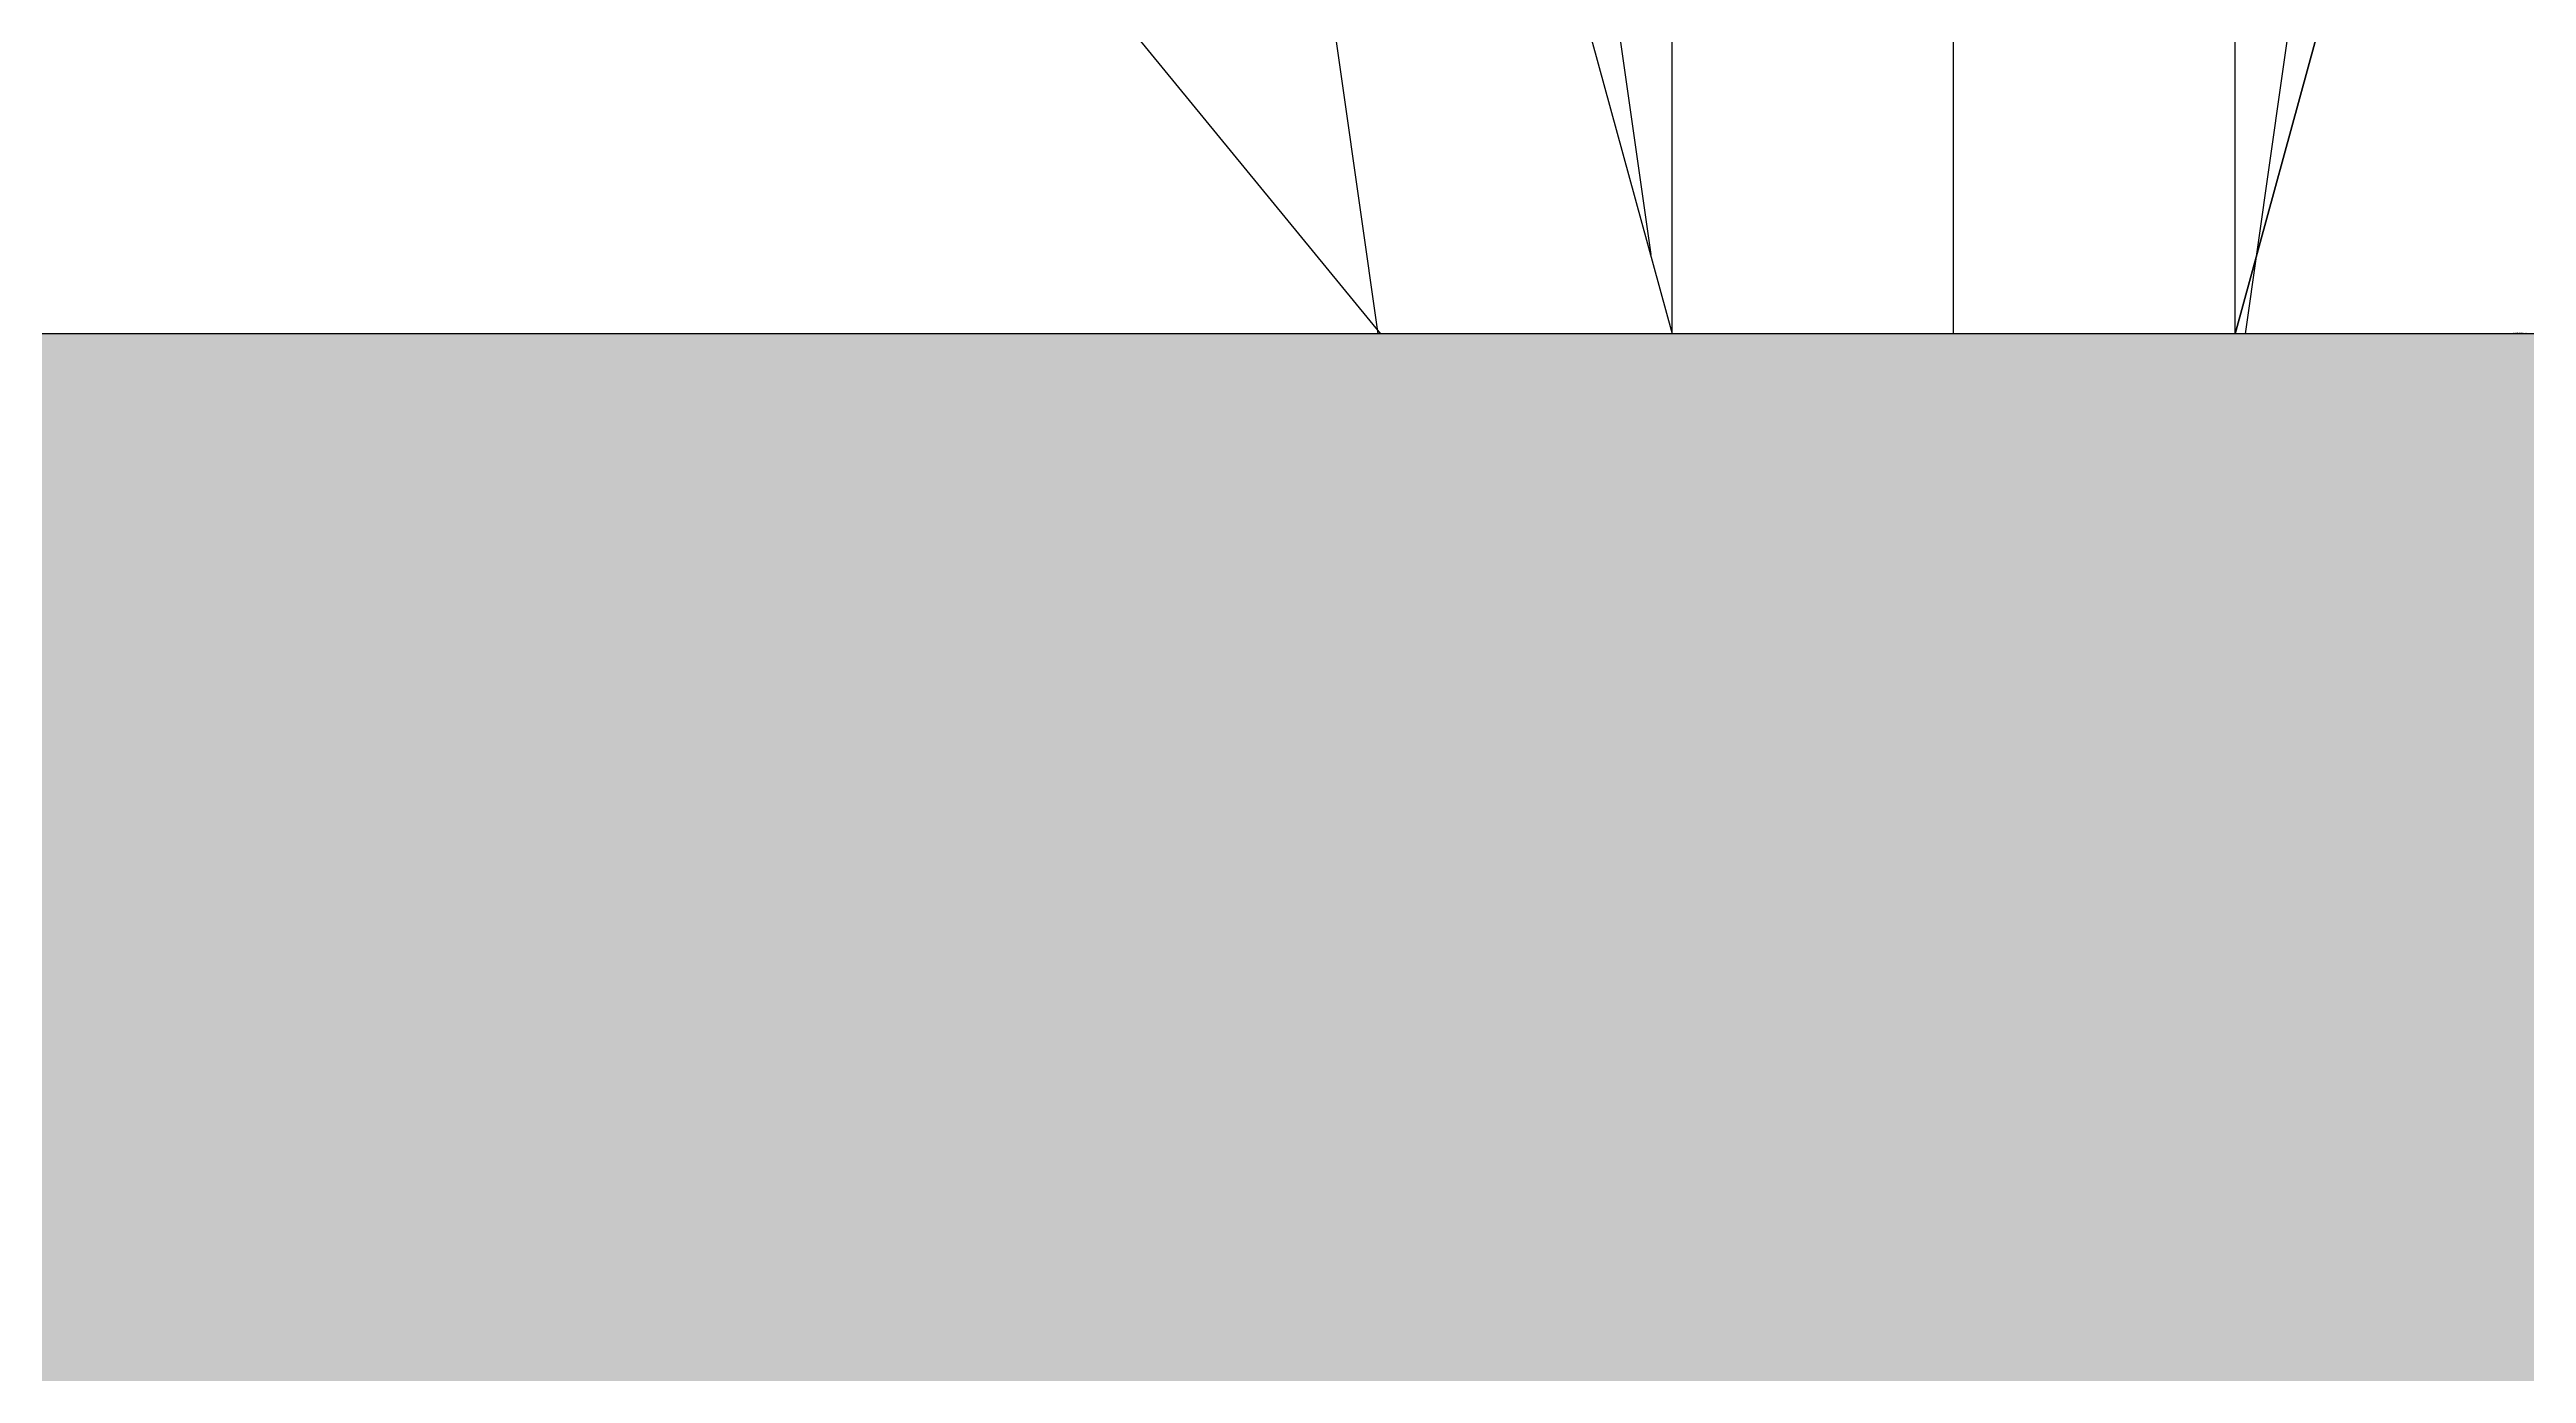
# Model space of a CAD drawing. Header units: inches. Extents: x -10.4 to 52.5, y 6.9 to 15.8.
# Drawn here: x 0.8364 to 0.9702, y 11.4252 to 11.4967 of the extents above; entities that cross this region are included whole.
import ezdxf

# ---------------------------------------------------------------- set-up
doc = ezdxf.new("R2010")
doc.units = ezdxf.units.IN
doc.header["$MEASUREMENT"] = 0
doc.layers.add('Conditions', color=1, linetype='Continuous')
doc.layers.add('Metals', color=7, linetype='Continuous')
doc.styles.get("Standard").update_dxf_attribs({"font": 'arial.ttf'})

# ---------------------------------------------------------------- blocks, each defined once
blk = doc.blocks.new('CARPET')
at = {"layer": 'Conditions'}
h = blk.add_hatch(dxfattribs=at)
h.set_pattern_fill('EXPAND', color=256, scale=0.125, style=0)
h.set_pattern_definition([(30, (-1.0121, 0.527504), (2e-11, 0.075), [0.0625, -0.0125]), (330, (-1.0121, 0.527504), (0.0649519, 0.0375), [0.0625, -0.0125]), (330, (-0.957975, 0.558754), (0.0649519, 0.0375), [0.0625, -0.0125]), (30, (-0.957975, 0.571254), (2e-11, 0.075), [0.0625, -0.0125])])
h.paths.add_polyline_path([(6.03408, 6.8873), (6.03408, 6.94551), (5.34889, 6.94551), (2.26867, 6.94551), (2.09225, 6.94551), (2.09225, 6.8873)])
for p, q in [((2.26867, 6.94551), (6.03408, 6.94551)), ((5.19349, 6.94551), (5.25568, 6.94551))]:
    blk.add_line(p, q, dxfattribs=at)
blk.add_lwpolyline([(5.19376, 7.00254), (5.20938, 6.94551)], close=True, dxfattribs=at)
for points in [[(5.25541, 7.00254), (5.23978, 6.94551)], [(5.30228, 7.00254), (5.25553, 6.94551)], [(5.20938, 6.94551), (5.20938, 7.00036)], [(5.23978, 6.94551), (5.23978, 7.00036)], [(5.2635, 7.00036), (5.25568, 6.94551)], [(5.20422, 6.97791), (5.20884, 6.94551)], [(5.22458, 6.94551), (5.22458, 6.97791)], [(5.24495, 6.97791), (5.24094, 6.9498)]]:
    blk.add_lwpolyline(points, dxfattribs=at)
at = {"layer": 'Conditions', "insert": (5.19364, 6.94558), "char_height": 0.0000478, "width": 0.0010897, "attachment_point": 1}
blk.add_mtext('{\\fArial|b0|i0|c0|p34;BALCO TOOTHBRUSH}', dxfattribs=at)

msp = doc.modelspace()

# ---------------------------------------------------------------- block references
at = {"layer": 'Metals', "xscale": -1}
msp.add_blockref('CARPET', (6.16382, 4.53581), dxfattribs=at)

doc.saveas('drawing.dxf')
